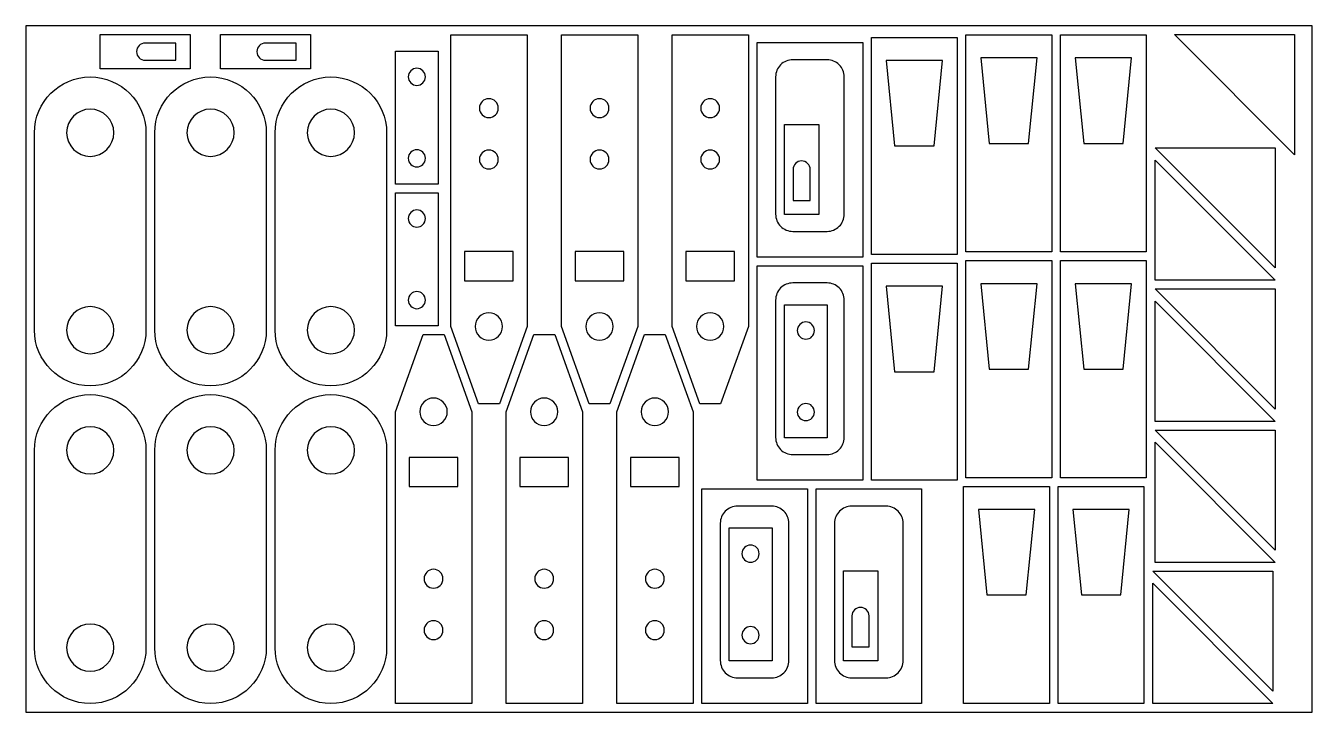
# Model space of a CAD drawing. Header units: metres. Extents: x 0 to 1500, y 0 to 800.
import ezdxf

# ---------------------------------------------------------------- set-up
doc = ezdxf.new("R2010")
doc.units = ezdxf.units.M

msp = doc.modelspace()

# ---------------------------------------------------------------- linework, layer by layer
for points in [[(0, 0), (1500, 0), (1500, 800), (0, 800)], [(191.8, 749.8), (86.8, 749.8), (86.8, 789.8), (191.8, 789.8)], [(332, 749.8), (227, 749.8), (227, 789.8), (332, 789.8)], [(584.5, 789.4), (584.5, 449.5), (552.2, 359.5), (527.8, 359.5), (495.5, 449.5), (495.5, 789.4)], [(713.5, 789.4), (713.5, 449.5), (681.2, 359.5), (656.8, 359.5), (624.5, 449.5), (624.5, 789.4)], [(842.5, 789.4), (842.5, 449.5), (810.2, 359.5), (785.8, 359.5), (753.5, 449.5), (753.5, 789.4)], [(975.8, 780.4), (975.8, 530.4), (852.8, 530.4), (852.8, 780.4)], [(1086, 533.4), (986, 533.4), (986, 786.4), (1086, 786.4)], [(1196.2, 536.4), (1096.2, 536.4), (1096.2, 789.4), (1196.2, 789.4)], [(1306.5, 536.4), (1206.5, 536.4), (1206.5, 789.4), (1306.5, 789.4)], [(1339.4, 789.7), (1479.4, 789.7), (1479.4, 649.7)], [(431, 770.5), (481, 770.5), (481, 615.5), (431, 615.5)], [(1013, 659.9), (1059, 659.9), (1068.9, 759.5), (1003.1, 759.5)], [(1123.2, 662.9), (1169.2, 662.9), (1179.1, 762.5), (1113.4, 762.5)], [(1233.5, 662.9), (1279.5, 662.9), (1289.4, 762.5), (1223.6, 762.5)], [(884.6, 579.9), (884.6, 684.9), (924.6, 684.9), (924.6, 579.9)], [(1316.8, 657.7), (1456.8, 657.7), (1456.8, 517.7)], [(1456.8, 503.5), (1316.8, 503.5), (1316.8, 643.5)], [(431, 605.3), (481, 605.3), (481, 450.3), (431, 450.3)], [(568.4, 536.8), (511.6, 536.8), (511.6, 502.8), (568.4, 502.8)], [(697.4, 536.8), (640.6, 536.8), (640.6, 502.8), (697.4, 502.8)], [(826.4, 536.8), (769.6, 536.8), (769.6, 502.8), (826.4, 502.8)], [(1196.2, 273.3), (1096.2, 273.3), (1096.2, 526.3), (1196.2, 526.3)], [(1306.5, 273.3), (1206.5, 273.3), (1206.5, 526.3), (1306.5, 526.3)], [(975.8, 520.3), (975.8, 270.3), (852.8, 270.3), (852.8, 520.3)], [(1086, 270.3), (986, 270.3), (986, 523.3), (1086, 523.3)], [(1013, 396.8), (1059, 396.8), (1068.9, 496.4), (1003.1, 496.4)], [(1123.2, 399.8), (1169.2, 399.8), (1179.1, 499.4), (1113.4, 499.4)], [(1233.5, 399.8), (1279.5, 399.8), (1289.4, 499.4), (1223.6, 499.4)], [(1316.8, 493.3), (1456.8, 493.3), (1456.8, 353.3)], [(884.6, 474.8), (934.6, 474.8), (934.6, 319.8), (884.6, 319.8)], [(1456.8, 339), (1316.8, 339), (1316.8, 479.1)], [(431, 10.2), (431, 350.2), (463.3, 440.2), (487.7, 440.2), (520, 350.2), (520, 10.2)], [(560, 10.2), (560, 350.2), (592.3, 440.2), (616.7, 440.2), (649, 350.2), (649, 10.2)], [(689, 10.2), (689, 350.2), (721.3, 440.2), (745.7, 440.2), (778, 350.2), (778, 10.2)], [(1316.8, 328.9), (1456.8, 328.9), (1456.8, 188.9)], [(1456.8, 174.7), (1316.8, 174.7), (1316.8, 314.7)], [(447.1, 262.9), (503.9, 262.9), (503.9, 296.9), (447.1, 296.9)], [(576.1, 262.9), (632.9, 262.9), (632.9, 296.9), (576.1, 296.9)], [(705.1, 262.9), (761.9, 262.9), (761.9, 296.9), (705.1, 296.9)], [(911.3, 260.2), (911.3, 10.2), (788.3, 10.2), (788.3, 260.2)], [(1044.5, 260.2), (1044.5, 10.2), (921.5, 10.2), (921.5, 260.2)], [(1193.5, 10.2), (1093.5, 10.2), (1093.5, 263.2), (1193.5, 263.2)], [(1303.8, 10.2), (1203.8, 10.2), (1203.8, 263.2), (1303.8, 263.2)], [(1120.5, 136.8), (1166.5, 136.8), (1176.4, 236.3), (1110.7, 236.3)], [(1230.8, 136.8), (1276.8, 136.8), (1286.7, 236.3), (1220.9, 236.3)], [(820.1, 214.8), (870.1, 214.8), (870.1, 59.8), (820.1, 59.8)], [(953.3, 59.8), (953.3, 164.8), (993.3, 164.8), (993.3, 59.8)], [(1314, 164.5), (1454, 164.5), (1454, 24.5)], [(1454, 10.2), (1314, 10.2), (1314, 150.3)]]:
    msp.add_lwpolyline(points, close=True)
for points in [[(175.2, 779.8), (139.2, 779.8, 1), (139.2, 759.8), (175.2, 759.8)], [(315.4, 779.8), (279.5, 779.8, 1), (279.5, 759.8), (315.4, 759.8)], [(456, 750.5, 1), (456, 730.5, 1)], [(954.3, 740.4, 0.414214), (934.3, 760.4), (894.3, 760.4, 0.414214), (874.3, 740.4), (874.3, 580.4, 0.414214), (894.3, 560.4), (934.3, 560.4, 0.414214), (954.3, 580.4)], [(10.2, 445.3), (10.2, 675.3, -1), (140.2, 675.3), (140.2, 445.3, -1)], [(150.5, 445.3), (150.5, 675.3, -1), (280.5, 675.3), (280.5, 445.3, -1)], [(290.8, 445.3), (290.8, 675.3, -1), (420.8, 675.3), (420.8, 445.3, -1)], [(540, 715, 1), (540, 693, 1)], [(669, 715, 1), (669, 693, 1)], [(798, 715, 1), (798, 693, 1)], [(75.2, 647.8, 1), (75.2, 702.8, 1)], [(215.5, 647.8, 1), (215.5, 702.8, 1)], [(355.8, 647.8, 1), (355.8, 702.8, 1)], [(456, 635.5, 1), (456, 655.5, 1)], [(540, 655.1, 1), (540, 633.1, 1)], [(669, 655.1, 1), (669, 633.1, 1)], [(798, 655.1, 1), (798, 633.1, 1)], [(914.6, 596.5), (914.6, 632.4, 1), (894.6, 632.4), (894.6, 596.5)], [(456, 585.3, 1), (456, 565.3, 1)], [(954.3, 480.3, 0.414214), (934.3, 500.3), (894.3, 500.3, 0.414214), (874.3, 480.3), (874.3, 320.3, 0.414214), (894.3, 300.3), (934.3, 300.3, 0.414214), (954.3, 320.3)], [(456, 470.3, 1), (456, 490.3, 1)], [(75.2, 417.8, 1), (75.2, 472.8, 1)], [(215.5, 417.8, 1), (215.5, 472.8, 1)], [(355.8, 417.8, 1), (355.8, 472.8, 1)], [(540, 465.5, 1), (540, 433.5, 1)], [(669, 465.5, 1), (669, 433.5, 1)], [(798, 465.5, 1), (798, 433.5, 1)], [(909.6, 454.8, 1), (909.6, 434.8, 1)], [(10.2, 75.2), (10.2, 305.2, -1), (140.2, 305.2), (140.2, 75.2, -1)], [(150.5, 75.2), (150.5, 305.2, -1), (280.5, 305.2), (280.5, 75.2, -1)], [(290.8, 75.2), (290.8, 305.2, -1), (420.8, 305.2), (420.8, 75.2, -1)], [(475.5, 334.2, 1), (475.5, 366.2, 1)], [(604.5, 334.2, 1), (604.5, 366.2, 1)], [(733.5, 334.2, 1), (733.5, 366.2, 1)], [(909.6, 339.8, 1), (909.6, 359.8, 1)], [(75.2, 277.8, 1), (75.2, 332.8, 1)], [(215.5, 277.8, 1), (215.5, 332.8, 1)], [(355.8, 277.8, 1), (355.8, 332.8, 1)], [(889.8, 220.2, 0.414214), (869.8, 240.2), (829.8, 240.2, 0.414214), (809.8, 220.2), (809.8, 60.2, 0.414214), (829.8, 40.2), (869.8, 40.2, 0.414214), (889.8, 60.2)], [(1023, 220.2, 0.414214), (1003, 240.2), (963, 240.2, 0.414214), (943, 220.2), (943, 60.2, 0.414214), (963, 40.2), (1003, 40.2, 0.414214), (1023, 60.2)], [(845.1, 194.8, 1), (845.1, 174.8, 1)], [(475.5, 144.6, 1), (475.5, 166.6, 1)], [(604.5, 144.6, 1), (604.5, 166.6, 1)], [(733.5, 144.6, 1), (733.5, 166.6, 1)], [(983.3, 76.3), (983.3, 112.2, 1), (963.3, 112.2), (963.3, 76.3)], [(475.5, 84.7, 1), (475.5, 106.7, 1)], [(604.5, 84.7, 1), (604.5, 106.7, 1)], [(733.5, 84.7, 1), (733.5, 106.7, 1)], [(75.2, 47.8, 1), (75.2, 102.8, 1)], [(215.5, 47.8, 1), (215.5, 102.8, 1)], [(355.8, 47.8, 1), (355.8, 102.8, 1)], [(845.1, 79.8, 1), (845.1, 99.8, 1)]]:
    msp.add_lwpolyline(points, format="xyb", close=True)

doc.saveas('drawing.dxf')
